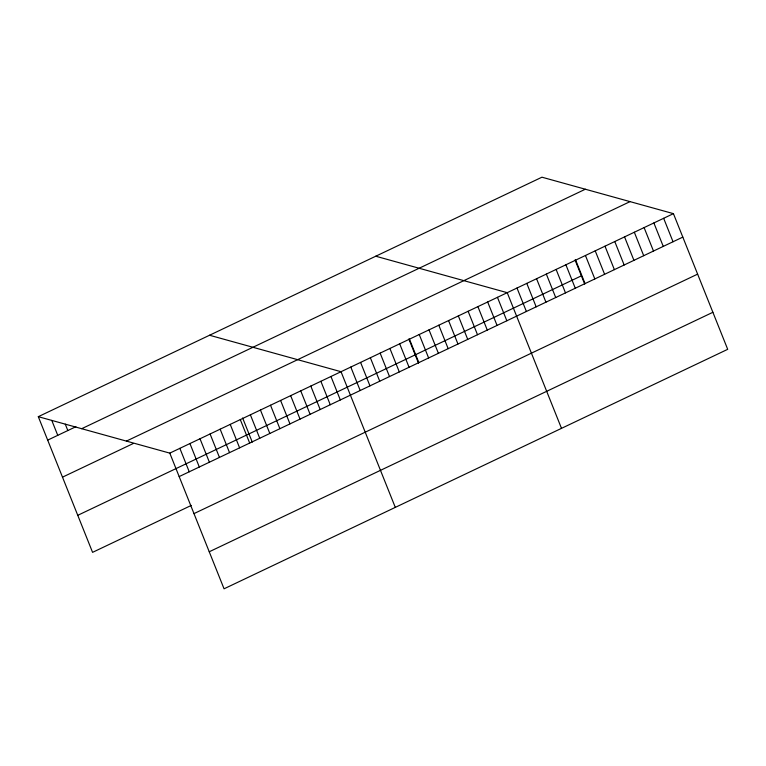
<?xml version="1.0" encoding="UTF-8"?>
<svg xmlns="http://www.w3.org/2000/svg" width="766" height="766" viewBox="0 0 766 766"><rect width="100%" height="100%" fill="white"/><g stroke="black" fill="none" stroke-linecap="round" stroke-linejoin="round"><path stroke-width="1.15" d="M38.3 416.675L541.945 177.195L673.429 213.647L727.7 349.325L224.055 588.805L169.793 453.127L38.3 416.675L92.571 552.353L191.28 505.416M47.683 440.124L75.882 426.719M81.694 428.701L585.339 189.221M126.4 441.101L630.045 201.621M62.496 477.161L133.006 443.638M169.793 453.127L673.429 213.647M77.759 515.317L581.394 275.837M179.167 476.586L682.812 237.106M193.98 513.613L697.625 274.132M209.242 551.769L712.887 312.289M375.742 256.217L507.226 292.679L561.497 428.357M209.539 335.249L341.023 371.702L395.294 507.379M663.653 218.3L673.036 241.75M653.877 222.944L663.26 246.403M644.101 227.598L653.484 251.047M634.325 232.242L643.708 255.7M624.549 236.895L633.932 260.344M614.772 241.539L624.156 264.998M604.996 246.192L614.38 269.642M595.22 250.836L604.604 274.295M585.444 255.49L594.828 278.939M575.668 260.134L585.052 283.592M575.036 259.942L584.688 284.071M565.892 264.787L575.276 288.236M556.116 269.431L565.49 292.89M546.34 274.084L555.714 297.534M536.564 278.728L545.938 302.187M526.788 283.382L536.162 306.831M517.002 288.026L526.386 311.484M497.45 297.323L506.833 320.782M487.674 301.976L497.057 325.426M477.898 306.62L487.281 330.079M468.122 311.274L477.505 334.723M458.346 315.918L467.729 339.376M448.57 320.571L457.953 344.02M438.794 325.215L448.177 348.674M429.017 329.868L438.401 353.317M419.241 334.512L428.625 357.971M409.465 339.166L418.849 362.615M408.833 338.965L418.485 363.094M399.689 343.81L409.073 367.268M389.913 348.463L399.297 371.912M380.137 353.107L389.511 376.566M370.361 357.76L379.735 381.209M360.585 362.404L369.959 385.863M350.809 367.058L360.183 390.507M330.95 376.499L340.334 399.948M320.877 381.286L330.261 404.735M310.805 386.074L320.188 409.532M300.732 390.861L310.115 414.32M290.659 395.649L300.042 419.107M280.595 400.446L289.969 423.895M270.522 405.233L279.896 428.682M260.45 410.021L269.824 433.479M250.377 414.808L259.751 438.267M242.631 417.997L252.282 442.126M240.304 419.605L249.678 443.054M230.231 424.393L239.605 447.842M220.158 429.18L229.532 452.639M210.085 433.968L219.459 457.426M200.012 438.755L209.386 462.214M189.939 443.552L199.313 467.001M179.866 448.34L189.24 471.789M65.273 424.153L67.829 430.549M51.782 420.41L57.756 435.337"/></g></svg>
